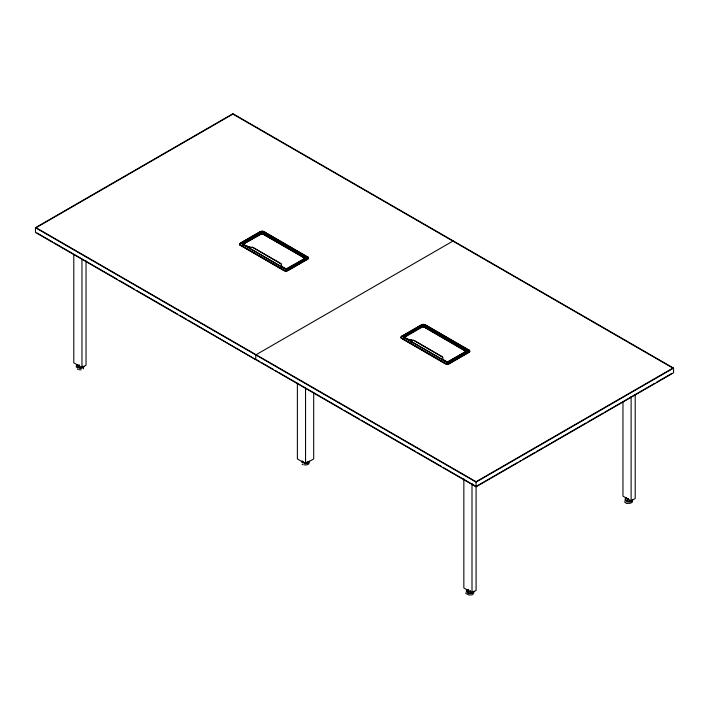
<?xml version="1.0" encoding="UTF-8"?>
<svg xmlns="http://www.w3.org/2000/svg" width="709" height="709" viewBox="0 0 709 709"><rect width="100%" height="100%" fill="white"/><g stroke="black" fill="none" stroke-linecap="round" stroke-linejoin="round"><path stroke-width="1.06" d="M243.249 244.959C240.821 242.903 251.013 248.682 252.626 247.219L280.711 263.429L281.517 264.554L281.588 266.46L286.108 269.181M243.063 245.013C243.568 243.94 249.922 248.602 252.626 247.352L281.305 264.076M262.153 234.298L261.674 233.314L304.967 258.218L304.808 258.927M281.517 266.256L285.993 268.933L286.268 269.721L305.898 258.103L286.339 269.571L242.265 243.94L261.816 232.658L305.898 258.103M285.993 268.933L304.879 258.351M304.764 258.227L261.869 233.465L242.939 244.392M304.852 258.82L304.693 258.191M442.673 357.239L413.994 340.515C410.963 341.082 405.468 337.75 404.183 337.803M412.044 339.912L408.969 340.001L404.467 337.324M413.994 340.515L413.099 340.036M413.994 340.382L442.07 356.592L442.877 357.717L442.948 359.623L447.521 362.503L466.398 351.735L423.229 326.494L466.327 351.38L466.168 352.01M423.468 327.301L423.3 326.539L423.583 327.23M466.212 351.983L466.123 351.256L447.352 362.095L443.143 359.658M76.218 366.845L76.537 365.055L77.742 364.488M77.299 364.949L77.051 366.349L78.602 367.448L81.039 367.59L83.024 366.19M83.387 368.795L83.529 367.98M83.857 366.385L83.697 367.28L81.287 368.423L78.965 368.281M301.679 461.993L301.839 461.098M302.592 461.045L304.064 462.587M308.486 461.329L305.889 462.693M308.991 463.119L308.849 463.934L306.642 464.971L303.815 464.812M309.39 461.08L309.159 462.428L306.749 463.562L304.427 463.429M624.992 500.403L625.303 498.613L626.508 498.046M632.304 501.538L632.162 502.353L629.955 503.39L627.128 503.222M632.703 499.499L632.463 500.838L630.053 501.981L627.731 501.839M78.832 366.961L79.337 366.083M627.607 500.527L628.112 499.641M467.78 591.519L468.72 590.889M467.745 589.64L466.274 590.686L466.504 592.033M468.649 589.383L467.098 590.482L467.346 591.891L469.243 592.786L472.238 592.245M472.735 591.9L473.231 591.545M473.727 593.593L471.928 594.86L469.092 595.028L466.894 593.982M35.45 227.713L232.915 113.706L673.55 368.104L673.55 372.819L476.085 486.826L35.45 232.428L35.45 227.713L476.085 482.111L673.55 368.104M240.555 242.957L260.106 231.675A2.836 1.64 0 0 1 263.792 231.515L307.874 257.137A2.836 1.64 0 0 1 307.6 259.264L288.049 270.554A3.049 1.755 0 0 1 284.238 270.785L240.156 245.163A3.049 1.755 0 0 1 240.555 242.957L240.555 243.134A3.049 1.755 0 0 0 240.156 245.332M240.555 243.134L260.106 231.843A2.836 1.64 0 0 1 263.792 231.683L307.874 257.137M242.265 244.118L261.816 232.827L305.898 258.28M242.824 244.33L262.215 233.536M73.798 254.646L73.798 362.822L81.96 367.537L86.037 365.179L86.037 260.841M240.156 245.163L284.238 270.608A3.049 1.755 0 0 0 288.049 270.377L307.6 259.086A2.836 1.64 0 0 0 307.874 256.959M453.237 240.909L255.763 354.917L255.763 359.623L188.186 320.229M401.888 336.101L421.438 324.811A2.836 1.64 0 0 1 425.125 324.651L469.207 350.281A2.836 1.64 0 0 1 468.924 352.408L449.373 363.69A3.049 1.755 0 0 1 445.562 363.93L401.48 338.299A3.049 1.755 0 0 1 401.888 336.101L401.888 336.279A3.049 1.755 0 0 0 401.48 338.477M401.888 336.279L421.438 324.988A2.836 1.64 0 0 1 425.125 324.828L469.207 350.281M403.589 337.085L423.14 325.794L467.222 351.247L447.671 362.707L403.589 337.085L447.671 362.538L467.222 351.247M403.589 337.262L423.14 325.972L467.222 351.425M404.183 337.493L423.229 326.494M401.48 338.299L445.562 363.752A3.049 1.755 0 0 0 449.373 363.522L468.924 352.231A2.836 1.64 0 0 0 469.207 350.104M297.381 383.144L297.381 458.927L305.544 463.642L313.697 458.927L313.697 392.6M517.162 462.729L476.085 486.445L443.559 467.665M519.077 461.621L520.982 460.522M522.896 459.414L534.364 452.794M536.27 451.695L542.961 447.831M544.875 446.732L585.953 423.007M587.867 421.908L603.155 413.081M605.061 411.982L654.744 383.294M656.658 382.195L671.946 373.368M463.846 478.735L463.846 588.009L471.999 592.724L476.085 590.367L476.085 482.111M622.963 401.693L622.963 496.14L631.116 500.855L635.202 498.498L635.202 394.745M626.747 498.179L626.065 498.507L625.817 499.907L627.368 501.006L629.805 501.148L631.701 500.253M466.318 351.46L447.352 362.095L447.671 362.707M468.995 593.61L472.088 593.433L474.064 592.042L473.904 591.146M470.218 590.96L469.97 590.951A1.081 0.629 0 0 0 470.457 590.943M79.302 369.726L81.189 369.832M626.845 503.355L625.409 502.681M467.187 592.759L468.392 593.327M242.265 243.94L286.339 269.571M37.063 232.977L52.36 241.813M54.274 242.921L117.402 279.364M119.316 280.472L134.621 289.307M136.536 290.406L177.658 314.158M179.572 315.257L186.272 319.121M257.048 359.986L259.919 361.643M261.834 362.751L273.311 369.371M275.225 370.479L277.13 371.587M279.045 372.686L342.172 409.137M344.087 410.236L359.392 419.072M361.306 420.18L415.82 451.66M417.734 452.759L441.645 466.566M302.096 464.262L302.708 464.634M625.48 500.749L626.464 501.449M302.176 462.339L303.16 463.03M76.714 367.191L77.698 367.891M77.458 369.034L78.353 369.664M624.505 501.724L624.975 502.309M466.123 593.814L465.68 592.937M627.952 498.409L628.387 499.233L627.802 498.675M631.116 396.517L631.116 500.855M471.999 483.441L471.999 592.724M423.087 325.537L423.087 327.416M411.619 339.788L411.619 343.085M305.544 387.858L305.544 463.642M81.96 259.361L81.96 367.537M79.071 364.975L79.045 365.259A1.081 0.629 0 0 1 79.071 364.975M232.915 114.087L36.106 227.713L476.085 481.73L672.894 368.104L232.915 114.087M261.754 231.453L239.545 244.277L286.064 271.139L308.282 258.315L261.754 231.453M423.087 324.598L400.877 337.422L447.397 364.275L469.615 351.451L423.087 324.598"/></g></svg>
